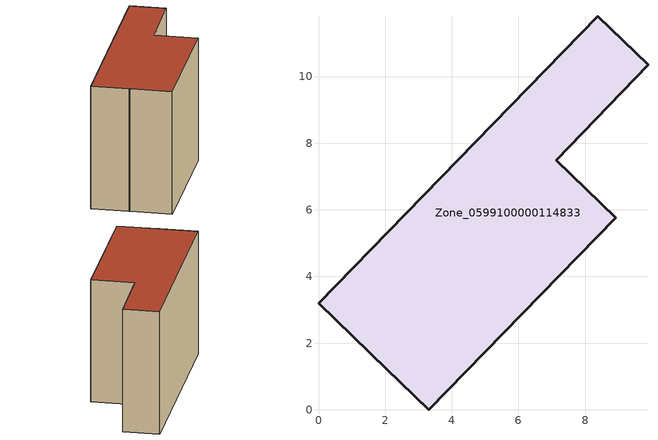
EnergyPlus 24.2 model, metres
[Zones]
Zone_0599100000114833
 floor ground (C_G): 1.59,1.66 1.54,1.71 0,3.2 8.38,11.81 9.89,10.36 7.13,7.49 8.92,5.76 3.31,0 z0
 wall outside (C_F): 3.31,0 8.92,5.76 7.13,7.49 9.89,10.36 8.38,11.81 0,3.2 1.54,1.71 1.59,1.66 3.31,0 z0:7.33
 roof outside (C_R): 0,3.2 1.54,1.71 1.59,1.66 3.31,0 8.92,5.76 7.13,7.49 9.89,10.36 8.38,11.81 z7.33
[BUILDING]
Pand.0599100000114833: North Axis=0; Terrain=City; Loads Convergence Tolerance Value=0.04; Temperature Convergence Tolerance Value=0.4; Solar Distribution=FullExterior; Maximum Number of Warmup Days=25; Minimum Number of Warmup Days=1
[Site:Location]
Rotterdam.The.Hague.AP_ZH_NLD Design_Conditions: Latitude=51.96; Longitude=4.45; Time Zone=1; Elevation=-4.5
[SITE:GROUNDTEMPERATURE:BUILDINGSURFACE]
18, 18, 18, 18, 18, 18, 18, 18, 18, 18, 18, 18
[MATERIAL] Thermal Absorptance=0.9; Solar Absorptance=0.7; Visible Absorptance=0.7
Name | Roughness | Thickness | Conductivity | Density | Specific Heat
G.TI.1946 | MediumSmooth | 0.15 | 1 | 540 | 1210
F.TI.1946 | Rough | 0.3 | 0.857143 | 1920 | 840
R.TI.1946 | MediumRough | 0.2 | 0.1 | 1500 | 1000
[CONSTRUCTION]
C_G: G.TI.1946
C_F: F.TI.1946
C_R: R.TI.1946
[ZONE]
Zone_0599100000114833: Type=1; Multiplier=1; Ceiling Height=Autocalculate; Volume=Autocalculate; Floor Area=autocalculate; Part of Total Floor Area=Yes
[ZONEINFILTRATION:DESIGNFLOWRATE]
Infil_Zone_0599100000114833: Zone or ZoneList or Space or SpaceList=Zone_0599100000114833; Schedule=AlwaysOn; Design Flow Rate Calculation Method=Flow/Area; Flow Rate per Floor Area=0.003; Constant Term Coefficient=1; Temperature Term Coefficient=0; Velocity Term Coefficient=0; Velocity Squared Term Coefficient=0
[HVACTEMPLATE:ZONE:IDEALLOADSAIRSYSTEM]
Zone_0599100000114833: Maximum Heating Supply Air Temperature=50; Minimum Cooling Supply Air Temperature=13; Maximum Heating Supply Air Humidity Ratio=0.0156; Minimum Cooling Supply Air Humidity Ratio=0.0077; Heating Limit=NoLimit; Cooling Limit=NoLimit; Dehumidification Control Type=ConstantSensibleHeatRatio; Cooling Sensible Heat Ratio=0.7; Dehumidification Setpoint=60; Humidification Control Type=None; Humidification Setpoint=30; Outdoor Air Method=None; Outdoor Air Flow Rate per Person=0.00944; Outdoor Air Flow Rate per Zone Floor Area=0; Outdoor Air Flow Rate per Zone=0; Demand Controlled Ventilation Type=None; Outdoor Air Economizer Type=NoEconomizer; Heat Recovery Type=None; Sensible Heat Recovery Effectiveness=0.7; Latent Heat Recovery Effectiveness=0.65
[ZONECONTROL:THERMOSTAT]
ThermostatControl_Zone_0599100000114833: Zone or ZoneList=Zone_0599100000114833; Control Type Schedule=DualSetpointControlType; Control 1=Thermostat_Zone_0599100000114833; Temperature Difference Between Cutout And Setpoint=0
[THERMOSTATSETPOINT:DUALSETPOINT]
Thermostat_Zone_0599100000114833: Heating Setpoint Temperature Schedule=HeatingSetpoint_Zone_0599100000114833; Cooling Setpoint Temperature Schedule=CoolingSetpoint_Zone_0599100000114833
[SCHEDULE:COMPACT]
HeatingSetpoint_Zone_0599100000114833: Through: 12/31, For: AllDays, Until: 24:00, 21
CoolingSetpoint_Zone_0599100000114833: Through: 12/31, For: AllDays, Until: 24:00, 24
DualSetpointControlType: Through: 12/31, For: AllDays, Until: 24:00, 4
AlwaysOn: Through: 12/31, For: AllDays, Until: 24:00, 1
